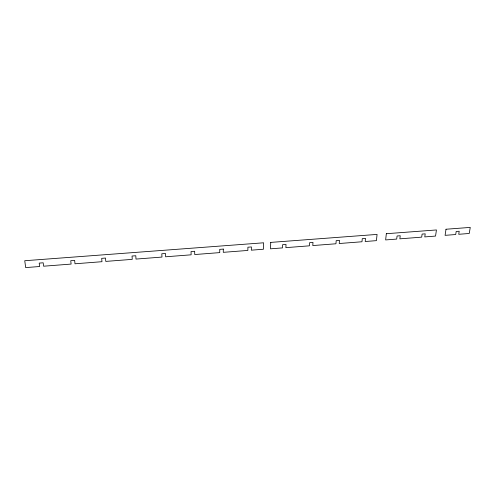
<?xml version="1.0" encoding="UTF-8"?>
<svg xmlns="http://www.w3.org/2000/svg" width="495" height="495" viewBox="0 0 495 495"><rect width="100%" height="100%" fill="white"/><g stroke="black" fill="none" stroke-linecap="round" stroke-linejoin="round"><path stroke-width="0.74" d="M223.288 249.084L223.288 252.332L247.853 250.439L247.908 247.209L251.392 246.949L251.33 250.173L263.433 249.239L263.612 242.797L24.75 260.729L25.684 267.591L39.643 266.514L39.21 263.105L43.189 262.802L43.61 266.205L71.107 264.083L70.754 260.698L74.652 260.401L74.999 263.786L101.97 261.7L101.692 258.347L105.515 258.056L105.788 261.403L132.252 259.361L132.041 256.033L135.797 255.748L135.995 259.077L161.964 257.072L161.822 253.768L165.509 253.483L165.639 256.787L191.126 254.82L191.051 251.54L194.665 251.268L194.733 254.541L219.749 252.611L219.743 249.356L223.288 249.084M270.734 242.401L270.524 248.824L282.478 247.902L282.608 244.709L286.017 244.45L285.881 247.642L309.455 245.817L309.641 242.649L312.982 242.395L312.791 245.563L335.95 243.775L336.192 240.626L339.477 240.372L339.23 243.521L361.981 241.764L362.278 238.64L365.502 238.392L365.205 241.511L376.423 240.644L377.072 234.413L270.734 242.401M386.329 233.714L385.648 239.933L396.712 239.079L397.077 235.985L400.226 235.744L399.861 238.838L421.697 237.148L422.105 234.079L425.205 233.844L424.784 236.913L435.557 236.078L436.435 229.952L386.329 233.714M446.001 229.235L445.085 235.342L455.709 234.525L456.186 231.481L459.205 231.252L458.729 234.29L469.248 233.479L470.25 227.409L446.001 229.235"/></g></svg>
